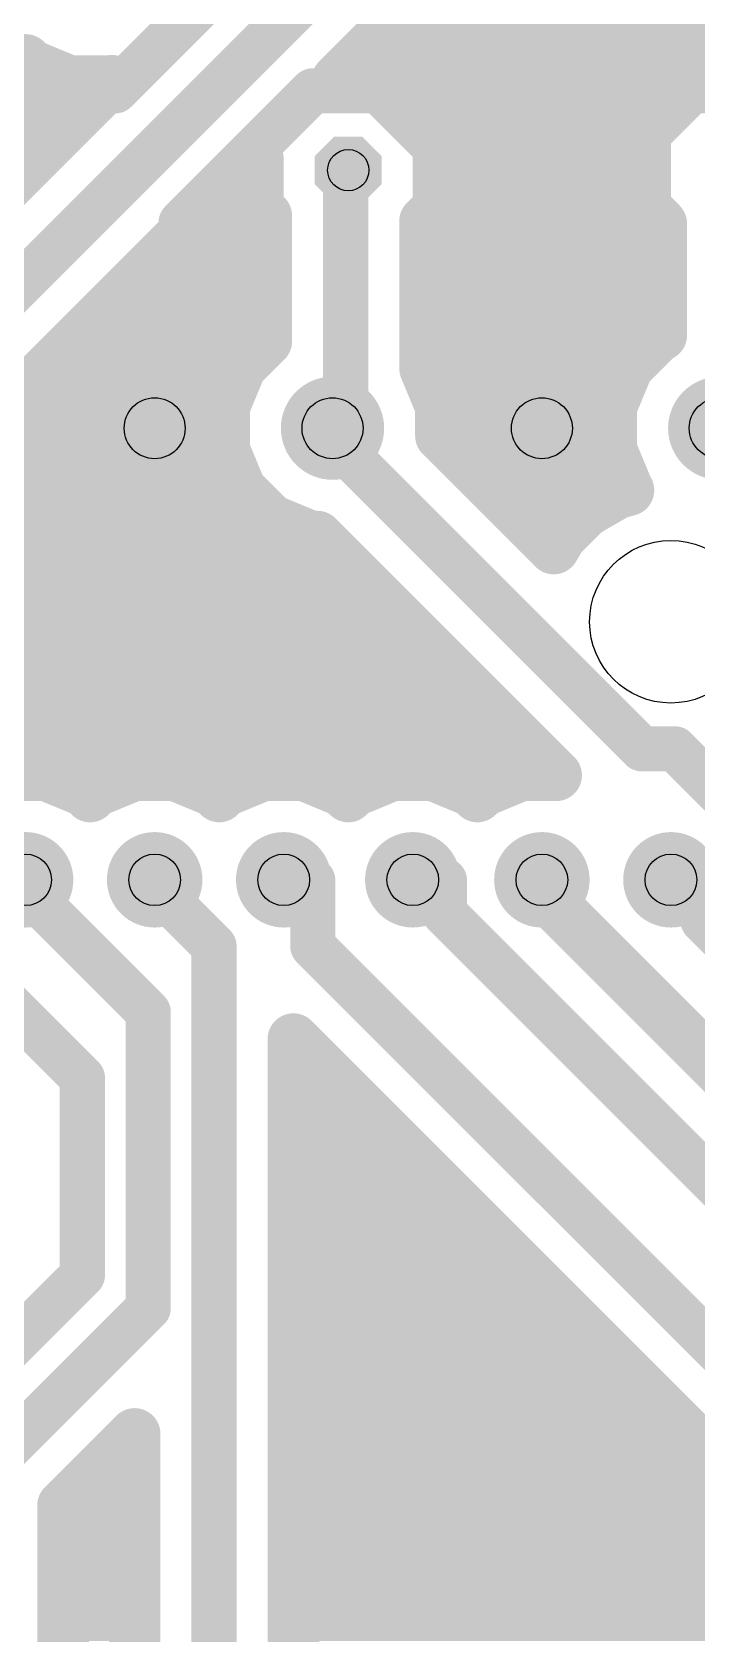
# Model space of a CAD drawing. Extents: x 0 to 108, y 0 to 85.
# Drawn here: x 56.01 to 69.09, y 16.9 to 48.44 of the extents above; entities that cross this region are included whole.
import ezdxf

# ---------------------------------------------------------------- set-up
doc = ezdxf.new("R2010")
doc.units = 0
for name, color, linetype in [('16', 174, 'CONTINUOUS'), ('17', 94, 'CONTINUOUS'), ('20', 178, 'CONTINUOUS'), ('44', 250, 'CONTINUOUS')]:
    doc.layers.add(name, color=color, linetype=linetype)

# ---------------------------------------------------------------- blocks, each defined once
blk = doc.blocks.new('ROUNDP')
at = {"const_width": 0.5}
blk.add_lwpolyline([(0, -0.25, 1), (0, 0.25, 1), (0, -0.25)], format="xyb", dxfattribs=at)
blk = doc.blocks.new('SQUAREP')
blk.add_solid([(-0.5, -0.5), (0.5, -0.5), (-0.5, 0.5), (0.5, 0.5)])
blk = doc.blocks.new('OCTAGONP')
at = {"const_width": 0.5}
blk.add_lwpolyline([(-0.25, -0.1036), (-0.25, 0.1036), (-0.1036, 0.25), (0.1036, 0.25), (0.25, 0.1036), (0.25, -0.1036), (0.1036, -0.25), (-0.1036, -0.25), (-0.25, -0.1036), (-0.25, 0.1036)], dxfattribs=at)

msp = doc.modelspace()

# ---------------------------------------------------------------- linework, layer by layer
at = {"layer": '16'}
for points, const_width in [([(53.7591, 41.4528), (62.1792, 49.8729)], 0.889), ([(60.2361, 49.8729), (57.6453, 47.2821)], 0.889), ([(62.0134, 47.498), (63.5035, 48.988)], 1.016), ([(63.2834, 48.768), (93.0021, 48.768)], 1.016), ([(55.0192, 47.4726), (55.7754, 47.7858)], 1.016), ([(55.6938, 47.752), (56.0662, 47.752)], 1.016), ([(55.7754, 47.7858), (55.88, 47.8904)], 1.016), ([(55.88, 47.8904), (55.9846, 47.7858)], 1.016), ([(55.9846, 47.7858), (56.7408, 47.4726)], 1.016), ([(62.2674, 47.752), (93.0021, 47.752)], 1.016), ([(57.5772, 47.48), (53.1121, 43.0149)], 1.016), ([(56.7408, 47.4726), (57.5592, 47.4726)], 1.016), ([(57.5592, 47.4726), (57.5772, 47.48)], 1.016), ([(62.9665, 47.498), (62.0134, 47.498)], 1.016), ([(64.008, 46.4565), (62.9665, 47.498)], 1.016), ([(69.1135, 47.498), (68.072, 46.4565)], 1.016), ([(70.5865, 47.498), (69.1135, 47.498)], 1.016), ([(57.6453, 47.2821), (53.7591, 47.2821)], 0.889), ([(58.9407, 44.6913), (61.5315, 47.2821)], 0.889), ([(61.5315, 47.2821), (62.8269, 47.2821)], 0.889), ([(62.8269, 47.2821), (65.4177, 44.6913)], 0.889), ([(65.4177, 44.6913), (68.0085, 47.2821)], 0.889), ([(68.0085, 47.2821), (70.5993, 47.2821)], 0.889), ([(47.5378, 46.736), (56.8332, 46.736)], 1.016), ([(63.7285, 46.736), (68.3515, 46.736)], 1.016), ([(64.008, 44.9835), (64.008, 46.4565)], 1.016), ([(68.072, 46.4565), (68.072, 44.9835)], 1.016), ([(55.0834, 40.5679), (60.452, 45.9366)], 1.016), ([(60.452, 45.9366), (60.452, 44.9835)], 1.016), ([(51.8931, 45.72), (55.8172, 45.72)], 1.016), ([(60.2354, 45.72), (60.452, 45.72)], 1.016), ([(62.1792, 45.339), (62.23, 45.72)], 0.889), ([(64.008, 45.72), (68.072, 45.72)], 1.016), ([(62.1792, 40.8051), (62.1792, 45.339)], 0.889), ([(60.452, 44.9835), (60.6171, 44.8184)], 1.016), ([(63.7413, 44.7168), (64.008, 44.9835)], 1.016), ([(68.072, 44.9835), (68.3895, 44.666)], 1.016), ([(58.9407, 40.8051), (58.9407, 44.6913)], 0.889), ([(59.2194, 44.704), (60.6171, 44.704)], 1.016), ([(60.6171, 44.8184), (60.6171, 42.3545)], 1.016), ([(63.7413, 41.8184), (63.7413, 44.7168)], 1.016), ([(63.7413, 44.704), (68.3515, 44.704)], 1.016), ([(65.4177, 44.6913), (65.4177, 40.8051)], 0.889), ([(68.3895, 44.666), (68.3895, 42.4728)], 1.016), ([(58.2034, 43.688), (60.6171, 43.688)], 1.016), ([(63.7413, 43.688), (68.3895, 43.688)], 1.016), ([(57.1874, 42.672), (60.6171, 42.672)], 1.016), ([(63.7413, 42.672), (68.3895, 42.672)], 1.016), ([(68.3314, 42.4488), (67.7312, 41.8486)], 1.016), ([(68.3895, 42.4728), (68.3314, 42.4488)], 1.016), ([(60.6171, 42.3545), (60.1112, 41.8486)], 1.016), ([(60.1112, 41.8486), (59.7864, 41.0644)], 1.016), ([(64.0536, 41.0644), (63.7413, 41.8184)], 1.016), ([(67.7312, 41.8486), (67.4064, 41.0644)], 1.016), ([(56.1714, 41.656), (60.0315, 41.656)], 1.016), ([(63.8085, 41.656), (67.6515, 41.656)], 1.016), ([(59.7864, 41.0644), (59.7864, 40.2156)], 1.016), ([(64.0536, 40.4921), (64.0536, 41.0644)], 1.016), ([(67.4064, 41.0644), (67.4064, 40.2156)], 1.016), ([(55.1554, 40.64), (59.7864, 40.64)], 1.016), ([(58.293, 40.1574), (58.42, 40.64)], 0.889), ([(58.9407, 40.8051), (58.42, 40.64)], 0.889), ([(62.1792, 40.8051), (61.92, 40.64)], 0.889), ([(62.1792, 40.1574), (61.92, 40.64)], 0.889), ([(64.0536, 40.64), (67.4064, 40.64)], 1.016), ([(66.2742, 38.2715), (64.0536, 40.4921)], 1.016), ([(65.4177, 40.8051), (66.04, 40.64)], 0.889), ([(59.7864, 40.2156), (60.1112, 39.4314)], 1.016), ([(67.4064, 40.2156), (67.7312, 39.4314)], 1.016), ([(53.7591, 40.1574), (58.293, 40.1574)], 0.889), ([(62.1792, 40.1574), (68.0085, 34.3281)], 0.889), ([(53.4917, 39.624), (60.0314, 39.624)], 1.016), ([(64.9217, 39.624), (67.6514, 39.624)], 1.016), ([(60.1112, 39.4314), (60.7114, 38.8312)], 1.016), ([(67.531, 39.3624), (66.9114, 39.0046)], 1.016), ([(67.7434, 39.4193), (67.531, 39.3624)], 1.016), ([(67.7312, 39.4314), (67.7434, 39.4193)], 1.016), ([(66.9114, 39.0046), (66.4054, 38.4986)], 1.016), ([(52.4757, 38.608), (61.2503, 38.608)], 1.016), ([(60.7114, 38.8312), (61.4956, 38.5064)], 1.016), ([(65.9377, 38.608), (66.5147, 38.608)], 1.016), ([(61.4956, 38.5064), (61.6211, 38.5064)], 1.016), ([(61.6211, 38.5064), (66.3201, 33.8074)], 1.016), ([(66.4054, 38.4986), (66.2742, 38.2715)], 1.016), ([(51.4597, 37.592), (62.5355, 37.592)], 1.016), ([(50.4437, 36.576), (63.5515, 36.576)], 1.016), ([(52.1471, 35.56), (64.5675, 35.56)], 1.016), ([(52.8762, 34.544), (65.5835, 34.544)], 1.016), ([(68.0085, 34.3281), (68.6562, 34.3281)], 0.889), ([(68.6562, 34.3281), (70.5993, 32.385)], 0.889), ([(56.2892, 33.8074), (55.4708, 33.8074)], 1.016), ([(57.0454, 33.4942), (56.2892, 33.8074)], 1.016), ([(58.0108, 33.8074), (57.2546, 33.4942)], 1.016), ([(58.8292, 33.8074), (58.0108, 33.8074)], 1.016), ([(59.5854, 33.4942), (58.8292, 33.8074)], 1.016), ([(60.5508, 33.8074), (59.7946, 33.4942)], 1.016), ([(61.3692, 33.8074), (60.5508, 33.8074)], 1.016), ([(62.1254, 33.4942), (61.3692, 33.8074)], 1.016), ([(63.0908, 33.8074), (62.3346, 33.4942)], 1.016), ([(63.9092, 33.8074), (63.0908, 33.8074)], 1.016), ([(64.6654, 33.4942), (63.9092, 33.8074)], 1.016), ([(65.6308, 33.8074), (64.8746, 33.4942)], 1.016), ([(66.3201, 33.8074), (65.6308, 33.8074)], 1.016), ([(56.9638, 33.528), (57.3362, 33.528)], 1.016), ([(57.15, 33.3896), (57.0454, 33.4942)], 1.016), ([(57.2546, 33.4942), (57.15, 33.3896)], 1.016), ([(59.5038, 33.528), (59.8762, 33.528)], 1.016), ([(59.69, 33.3896), (59.5854, 33.4942)], 1.016), ([(59.7946, 33.4942), (59.69, 33.3896)], 1.016), ([(62.0438, 33.528), (62.4162, 33.528)], 1.016), ([(62.23, 33.3896), (62.1254, 33.4942)], 1.016), ([(62.3346, 33.4942), (62.23, 33.3896)], 1.016), ([(64.5838, 33.528), (64.9562, 33.528)], 1.016), ([(64.77, 33.3896), (64.6654, 33.4942)], 1.016), ([(64.8746, 33.4942), (64.77, 33.3896)], 1.016), ([(53.1114, 31.7373), (56.9976, 27.8511)], 0.889), ([(55.7022, 31.7373), (55.88, 31.75)], 0.889), ([(55.7022, 31.7373), (58.293, 29.1465)], 0.889), ([(58.293, 31.7373), (58.42, 31.75)], 0.889), ([(58.293, 31.7373), (59.5884, 30.4419)], 0.889), ([(61.5315, 31.7373), (60.96, 31.75)], 0.889), ([(61.5315, 30.4419), (61.5315, 31.7373)], 0.889), ([(64.1223, 31.7373), (63.5, 31.75)], 0.889), ([(64.1223, 31.0896), (64.1223, 31.7373)], 0.889), ([(66.04, 31.496), (66.04, 31.75)], 1.016), ([(69.2658, 31.0642), (68.58, 31.75)], 1.016), ([(77.724, 19.812), (66.04, 31.496)], 1.016), ([(69.2658, 30.982), (69.2658, 31.0642)], 1.016), ([(77.0763, 18.1356), (64.1223, 31.0896)], 0.889), ([(78.6578, 21.59), (69.2658, 30.982)], 1.016), ([(59.5884, 30.4419), (59.5884, 11.0109)], 0.889), ([(78.3717, 13.6017), (61.5315, 30.4419)], 0.889), ([(58.293, 29.1465), (58.293, 23.3172)], 0.889), ([(61.1505, 10.7002), (61.1505, 28.6138)], 1.016), ([(61.1505, 28.6138), (76.1626, 13.6017)], 1.016), ([(61.1505, 28.448), (61.3163, 28.448)], 1.016), ([(56.9976, 27.8511), (56.9976, 23.9649)], 0.889), ([(61.1505, 27.432), (62.3323, 27.432)], 1.016), ([(61.1505, 26.416), (63.3483, 26.416)], 1.016), ([(61.1505, 25.4), (64.3643, 25.4)], 1.016), ([(61.1505, 24.384), (65.3803, 24.384)], 1.016), ([(56.9976, 23.9649), (55.0545, 22.0218)], 0.889), ([(58.293, 23.3172), (55.0545, 20.0787)], 0.889), ([(61.1505, 23.368), (66.3963, 23.368)], 1.016), ([(61.1505, 22.352), (67.4123, 22.352)], 1.016), ([(61.1505, 21.336), (68.4283, 21.336)], 1.016), ([(56.6166, 19.4317), (58.0263, 20.8414)], 1.016), ([(58.0263, 20.8414), (58.0263, 11.6579)], 1.016), ([(57.5049, 20.32), (58.0263, 20.32)], 1.016), ([(61.1505, 20.32), (69.4443, 20.32)], 1.016), ([(56.6166, 10.2482), (56.6166, 19.4317)], 1.016), ([(56.6166, 19.304), (58.0263, 19.304)], 1.016), ([(61.1505, 19.304), (70.4603, 19.304)], 1.016), ([(56.6166, 18.288), (58.0263, 18.288)], 1.016), ([(61.1505, 18.288), (71.4763, 18.288)], 1.016), ([(56.6166, 17.272), (58.0263, 17.272)], 1.016), ([(61.1505, 17.272), (72.4923, 17.272)], 1.016)]:
    msp.add_lwpolyline(points, dxfattribs=dict(at, const_width=const_width))
for points, const_width in [([(63.2834, 49.022, 1), (63.2834, 48.514)], 0.508), ([(56.0596, 48.07, 1), (55.7004, 47.7108)], 0.508), ([(55.8726, 47.5512, 1), (55.6782, 48.0205)], 0.508), ([(56.0596, 47.7108, 1), (55.7004, 48.07)], 0.508), ([(56.0818, 48.0205, 1), (55.8874, 47.5512)], 0.508), ([(56.0662, 47.498, 1), (56.0662, 48.006)], 0.508), ([(62.2674, 48.006, 1), (62.2674, 47.498)], 0.508), ([(55.5958, 47.9654, 1), (55.955, 47.6062)], 0.508), ([(55.805, 47.6062, 1), (56.1642, 47.9654)], 0.508), ([(56.7408, 47.7266, 1), (56.7408, 47.2186)], 0.508), ([(56.6436, 47.2379, 1), (56.838, 47.7073)], 0.508), ([(57.462, 47.7073, 1), (57.6565, 47.2379)], 0.508), ([(57.7568, 47.3004, 1), (57.3976, 47.6596)], 0.508), ([(57.6744, 47.2454, 1), (57.48, 47.7147)], 0.508), ([(57.5592, 47.2186, 1), (57.5592, 47.7266)], 0.508), ([(62.0134, 47.752, 1), (62.0134, 47.244)], 0.508), ([(63.1461, 47.6776, 1), (62.7869, 47.3184)], 0.508), ([(62.9665, 47.244, 1), (62.9665, 47.752)], 0.508), ([(69.1135, 47.752, 1), (69.1135, 47.244)], 0.508), ([(69.2931, 47.3184, 1), (68.9339, 47.6776)], 0.508), ([(57.4881, 47.4393, 1), (57.8025, 47.1249)], 0.4445), ([(57.6453, 47.0598, 1), (57.6453, 47.5044)], 0.4445), ([(61.5315, 47.5044, 1), (61.5315, 47.0598)], 0.4445), ([(61.6887, 47.1249, 1), (61.3743, 47.4393)], 0.4445), ([(61.8338, 47.6776, 1), (62.193, 47.3184)], 0.508), ([(62.9841, 47.4393, 1), (62.6697, 47.1249)], 0.4445), ([(62.8269, 47.0598, 1), (62.8269, 47.5044)], 0.4445), ([(68.0085, 47.5044, 1), (68.0085, 47.0598)], 0.4445), ([(68.1657, 47.1249, 1), (67.8513, 47.4393)], 0.4445), ([(56.8332, 46.482, 1), (56.8332, 46.99)], 0.508), ([(63.7285, 46.99, 1), (63.7285, 46.482)], 0.508), ([(68.3515, 46.482, 1), (68.3515, 46.99)], 0.508), ([(64.262, 46.4565, 1), (63.754, 46.4565)], 0.508), ([(63.8284, 46.2769, 1), (64.1876, 46.6361)], 0.508), ([(68.326, 46.4565, 1), (67.818, 46.4565)], 0.508), ([(67.8924, 46.6361, 1), (68.2516, 46.2769)], 0.508), ([(60.706, 45.9366, 1), (60.198, 45.9366)], 0.508), ([(60.6316, 45.757, 1), (60.2724, 46.1162)], 0.508), ([(55.8172, 45.466, 1), (55.8172, 45.974)], 0.508), ([(60.2354, 45.974, 1), (60.2354, 45.466)], 0.508), ([(60.452, 45.466, 1), (60.452, 45.974)], 0.508), ([(62.4503, 45.6906, 1), (62.0097, 45.7494)], 0.4445), ([(64.008, 45.974, 1), (64.008, 45.466)], 0.508), ([(68.072, 45.466, 1), (68.072, 45.974)], 0.508), ([(62.4015, 45.339, 1), (61.9569, 45.339)], 0.4445), ([(60.6316, 45.1631, 1), (60.2724, 44.8039)], 0.508), ([(61.9589, 45.3684, 1), (62.3995, 45.3096)], 0.4445), ([(64.1876, 44.8039, 1), (63.8284, 45.1631)], 0.508), ([(68.2516, 45.1631, 1), (67.8924, 44.8039)], 0.508), ([(59.163, 44.6913, 1), (58.7184, 44.6913)], 0.4445), ([(59.2194, 44.958, 1), (59.2194, 44.45)], 0.508), ([(60.198, 44.9835, 1), (60.706, 44.9835)], 0.508), ([(60.8711, 44.8184, 1), (60.3631, 44.8184)], 0.508), ([(60.4375, 44.6388, 1), (60.7967, 44.998)], 0.508), ([(60.6171, 44.45, 1), (60.6171, 44.958)], 0.508), ([(63.9953, 44.7168, 1), (63.4873, 44.7168)], 0.508), ([(63.7413, 44.958, 1), (63.7413, 44.45)], 0.508), ([(63.5617, 44.8964, 1), (63.9209, 44.5372)], 0.508), ([(63.754, 44.9835, 1), (64.262, 44.9835)], 0.508), ([(65.6399, 44.6913, 1), (65.1954, 44.6913)], 0.4445), ([(67.818, 44.9835, 1), (68.326, 44.9835)], 0.508), ([(68.6435, 44.666, 1), (68.1355, 44.666)], 0.508), ([(68.2099, 44.4864, 1), (68.5691, 44.8456)], 0.508), ([(68.3515, 44.45, 1), (68.3515, 44.958)], 0.508), ([(58.7835, 44.8485, 1), (59.0979, 44.5341)], 0.4445), ([(65.2605, 44.8485, 1), (65.5749, 44.5341)], 0.4445), ([(65.2605, 44.5341, 1), (65.5749, 44.8485)], 0.4445), ([(58.2034, 43.942, 1), (58.2034, 43.434)], 0.508), ([(60.6171, 43.434, 1), (60.6171, 43.942)], 0.508), ([(63.7413, 43.942, 1), (63.7413, 43.434)], 0.508), ([(68.3895, 43.434, 1), (68.3895, 43.942)], 0.508), ([(57.1874, 42.926, 1), (57.1874, 42.418)], 0.508), ([(60.6171, 42.418, 1), (60.6171, 42.926)], 0.508), ([(63.7413, 42.926, 1), (63.7413, 42.418)], 0.508), ([(68.2342, 42.6834, 1), (68.4286, 42.2141)], 0.508), ([(68.511, 42.2692, 1), (68.1518, 42.6284)], 0.508), ([(68.4867, 42.2382, 1), (68.2923, 42.7075)], 0.508), ([(68.3895, 42.418, 1), (68.3895, 42.926)], 0.508), ([(60.3631, 42.3545, 1), (60.8711, 42.3545)], 0.508), ([(60.7967, 42.1749, 1), (60.4375, 42.5341)], 0.508), ([(68.1355, 42.4728, 1), (68.6435, 42.4728)], 0.508), ([(59.9316, 42.0282, 1), (60.2908, 41.669)], 0.508), ([(60.3459, 41.7514, 1), (59.8766, 41.9458)], 0.508), ([(63.976, 41.9156, 1), (63.5066, 41.7212)], 0.508), ([(67.5516, 42.0282, 1), (67.9108, 41.669)], 0.508), ([(67.9659, 41.7514, 1), (67.4966, 41.9458)], 0.508), ([(56.1714, 41.91, 1), (56.1714, 41.402)], 0.508), ([(60.0315, 41.402, 1), (60.0315, 41.91)], 0.508), ([(63.4873, 41.8184, 1), (63.9953, 41.8184)], 0.508), ([(63.8085, 41.91, 1), (63.8085, 41.402)], 0.508), ([(67.6515, 41.402, 1), (67.6515, 41.91)], 0.508), ([(60.0404, 41.0644, 1), (59.5324, 41.0644)], 0.508), ([(59.5517, 41.1616, 1), (60.0211, 40.9672)], 0.508), ([(64.3076, 41.0644, 1), (63.7996, 41.0644)], 0.508), ([(63.8189, 40.9672, 1), (64.2883, 41.1616)], 0.508), ([(67.6604, 41.0644, 1), (67.1524, 41.0644)], 0.508), ([(67.1717, 41.1616, 1), (67.6411, 40.9672)], 0.508), ([(58.3528, 40.8519, 1), (58.4872, 40.4281)], 0.4445), ([(58.6349, 40.5834, 1), (58.2051, 40.6966)], 0.4445), ([(58.7184, 40.8051, 1), (59.163, 40.8051)], 0.4445), ([(59.0079, 40.5932, 1), (58.8735, 41.017)], 0.4445), ([(59.7864, 40.386, 1), (59.7864, 40.894)], 0.508), ([(62.1158, 40.7452, 1), (61.7242, 40.5348)], 0.4445), ([(61.8006, 40.8275, 1), (62.0394, 40.4525)], 0.4445), ([(61.9569, 40.8051, 1), (62.4015, 40.8051)], 0.4445), ([(62.2986, 40.6176, 1), (62.0598, 40.9926)], 0.4445), ([(64.0536, 40.894, 1), (64.0536, 40.386)], 0.508), ([(64.2332, 40.6717, 1), (63.874, 40.3125)], 0.508), ([(65.4747, 41.0199, 1), (65.3607, 40.5903)], 0.4445), ([(65.1954, 40.8051, 1), (65.6399, 40.8051)], 0.4445), ([(65.983, 40.4252, 1), (66.097, 40.8548)], 0.4445), ([(67.4064, 40.386, 1), (67.4064, 40.894)], 0.508), ([(60.0211, 40.3128, 1), (59.5517, 40.1184)], 0.508), ([(63.7996, 40.4921, 1), (64.3076, 40.4921)], 0.508), ([(67.6411, 40.3128, 1), (67.1717, 40.1184)], 0.508), ([(58.0781, 40.214, 1), (58.5079, 40.1008)], 0.4445), ([(58.293, 39.9352, 1), (58.293, 40.3797)], 0.4445), ([(59.5324, 40.2156, 1), (60.0404, 40.2156)], 0.508), ([(62.3364, 40.3146, 1), (62.022, 40.0002)], 0.4445), ([(61.9834, 40.0522, 1), (62.375, 40.2626)], 0.4445), ([(67.1524, 40.2156, 1), (67.6604, 40.2156)], 0.508), ([(60.0314, 39.37, 1), (60.0314, 39.878)], 0.508), ([(64.9217, 39.878, 1), (64.9217, 39.37)], 0.508), ([(67.6514, 39.37, 1), (67.6514, 39.878)], 0.508), ([(60.2908, 39.611, 1), (59.9316, 39.2518)], 0.508), ([(59.8766, 39.3342, 1), (60.3459, 39.5286)], 0.508), ([(67.4653, 39.6077, 1), (67.5968, 39.1171)], 0.508), ([(67.658, 39.1424, 1), (67.404, 39.5824)], 0.508), ([(67.9108, 39.611, 1), (67.5516, 39.2518)], 0.508), ([(67.4966, 39.3342, 1), (67.9659, 39.5286)], 0.508), ([(67.5638, 39.2397, 1), (67.9229, 39.5989)], 0.508), ([(67.8091, 39.1739, 1), (67.6776, 39.6646)], 0.508), ([(66.7844, 39.2246, 1), (67.0384, 38.7846)], 0.508), ([(67.091, 38.825, 1), (66.7317, 39.1842)], 0.508), ([(60.8086, 39.0659, 1), (60.6142, 38.5966)], 0.508), ([(60.5318, 38.6516, 1), (60.891, 39.0108)], 0.508), ([(61.2503, 38.354, 1), (61.2503, 38.862)], 0.508), ([(65.9377, 38.862, 1), (65.9377, 38.354)], 0.508), ([(66.5147, 38.354, 1), (66.5147, 38.862)], 0.508), ([(61.4956, 38.7604, 1), (61.4956, 38.2524)], 0.508), ([(61.8007, 38.686, 1), (61.4415, 38.3268)], 0.508), ([(61.3984, 38.2717, 1), (61.5928, 38.7411)], 0.508), ([(61.6211, 38.2524, 1), (61.6211, 38.7604)], 0.508), ([(66.2258, 38.6782, 1), (66.585, 38.319)], 0.508), ([(66.6253, 38.3716, 1), (66.1854, 38.6256)], 0.508), ([(66.0543, 38.3985, 1), (66.4942, 38.1445)], 0.508), ([(66.0946, 38.0919, 1), (66.4538, 38.4511)], 0.508), ([(62.5355, 37.338, 1), (62.5355, 37.846)], 0.508), ([(63.5515, 36.322, 1), (63.5515, 36.83)], 0.508), ([(64.5675, 35.306, 1), (64.5675, 35.814)], 0.508), ([(65.5835, 34.29, 1), (65.5835, 34.798)], 0.508), ([(68.0085, 34.5504, 1), (68.0085, 34.1058)], 0.4445), ([(67.8513, 34.1709, 1), (68.1657, 34.4853)], 0.4445), ([(68.8134, 34.4853, 1), (68.499, 34.1709)], 0.4445), ([(68.6562, 34.1058, 1), (68.6562, 34.5504)], 0.4445), ([(56.3864, 34.0421, 1), (56.192, 33.5727)], 0.508), ([(56.2892, 33.5534, 1), (56.2892, 34.0614)], 0.508), ([(58.0108, 34.0614, 1), (58.0108, 33.5534)], 0.508), ([(58.108, 33.5727, 1), (57.9136, 34.0421)], 0.508), ([(58.9264, 34.0421, 1), (58.732, 33.5727)], 0.508), ([(58.8292, 33.5534, 1), (58.8292, 34.0614)], 0.508), ([(60.5508, 34.0614, 1), (60.5508, 33.5534)], 0.508), ([(60.648, 33.5727, 1), (60.4536, 34.0421)], 0.508), ([(61.4664, 34.0421, 1), (61.272, 33.5727)], 0.508), ([(61.3692, 33.5534, 1), (61.3692, 34.0614)], 0.508), ([(63.0908, 34.0614, 1), (63.0908, 33.5534)], 0.508), ([(63.188, 33.5727, 1), (62.9936, 34.0421)], 0.508), ([(64.0064, 34.0421, 1), (63.812, 33.5727)], 0.508), ([(63.9092, 33.5534, 1), (63.9092, 34.0614)], 0.508), ([(65.6308, 34.0614, 1), (65.6308, 33.5534)], 0.508), ([(65.728, 33.5727, 1), (65.5336, 34.0421)], 0.508), ([(66.1405, 33.6278, 1), (66.4997, 33.987)], 0.508), ([(66.3201, 33.5534, 1), (66.3201, 34.0614)], 0.508), ([(56.9638, 33.782, 1), (56.9638, 33.274)], 0.508), ([(57.225, 33.6738, 1), (56.8658, 33.3146)], 0.508), ([(56.9704, 33.5692, 1), (57.3296, 33.21)], 0.508), ([(56.9482, 33.2595, 1), (57.1426, 33.7288)], 0.508), ([(56.9704, 33.21, 1), (57.3296, 33.5692)], 0.508), ([(57.1574, 33.7288, 1), (57.3518, 33.2595)], 0.508), ([(57.4342, 33.3146, 1), (57.075, 33.6738)], 0.508), ([(57.3362, 33.274, 1), (57.3362, 33.782)], 0.508), ([(59.5038, 33.782, 1), (59.5038, 33.274)], 0.508), ([(59.765, 33.6738, 1), (59.4058, 33.3146)], 0.508), ([(59.5104, 33.5692, 1), (59.8696, 33.21)], 0.508), ([(59.4882, 33.2595, 1), (59.6826, 33.7288)], 0.508), ([(59.5104, 33.21, 1), (59.8696, 33.5692)], 0.508), ([(59.6974, 33.7288, 1), (59.8918, 33.2595)], 0.508), ([(59.9742, 33.3146, 1), (59.615, 33.6738)], 0.508), ([(59.8762, 33.274, 1), (59.8762, 33.782)], 0.508), ([(62.0438, 33.782, 1), (62.0438, 33.274)], 0.508), ([(62.305, 33.6738, 1), (61.9458, 33.3146)], 0.508), ([(62.0504, 33.5692, 1), (62.4096, 33.21)], 0.508), ([(62.0282, 33.2595, 1), (62.2226, 33.7288)], 0.508), ([(62.0504, 33.21, 1), (62.4096, 33.5692)], 0.508), ([(62.2374, 33.7288, 1), (62.4318, 33.2595)], 0.508), ([(62.5142, 33.3146, 1), (62.155, 33.6738)], 0.508), ([(62.4162, 33.274, 1), (62.4162, 33.782)], 0.508), ([(64.5838, 33.782, 1), (64.5838, 33.274)], 0.508), ([(64.845, 33.6738, 1), (64.4858, 33.3146)], 0.508), ([(64.5904, 33.5692, 1), (64.9496, 33.21)], 0.508), ([(64.5682, 33.2595, 1), (64.7626, 33.7288)], 0.508), ([(64.5904, 33.21, 1), (64.9496, 33.5692)], 0.508), ([(64.7774, 33.7288, 1), (64.9718, 33.2595)], 0.508), ([(65.0542, 33.3146, 1), (64.695, 33.6738)], 0.508), ([(64.9562, 33.274, 1), (64.9562, 33.782)], 0.508), ([(55.8594, 31.8945, 1), (55.545, 31.5801)], 0.4445), ([(55.8958, 31.5283, 1), (55.8642, 31.9717)], 0.4445), ([(58.4502, 31.8945, 1), (58.1358, 31.5801)], 0.4445), ([(58.2709, 31.9584, 1), (58.3151, 31.5162)], 0.4445), ([(58.4421, 31.5289, 1), (58.3979, 31.9711)], 0.4445), ([(60.9649, 31.9722, 1), (60.9551, 31.5278)], 0.4445), ([(61.7538, 31.7373, 1), (61.3092, 31.7373)], 0.4445), ([(61.5266, 31.5151, 1), (61.5364, 31.9595)], 0.4445), ([(63.5045, 31.9722, 1), (63.4955, 31.5278)], 0.4445), ([(64.3446, 31.7373, 1), (63.9001, 31.7373)], 0.4445), ([(64.1178, 31.5151, 1), (64.1268, 31.9595)], 0.4445), ([(66.294, 31.75, 1), (65.786, 31.75)], 0.508), ([(68.7596, 31.9296, 1), (68.4004, 31.5704)], 0.508), ([(66.2196, 31.6756, 1), (65.8604, 31.3164)], 0.508), ([(65.786, 31.496, 1), (66.294, 31.496)], 0.508), ([(69.5198, 31.0642, 1), (69.0118, 31.0642)], 0.508), ([(64.2795, 31.2468, 1), (63.9651, 30.9324)], 0.4445), ([(63.9001, 31.0896, 1), (64.3446, 31.0896)], 0.4445), ([(69.4454, 31.1616, 1), (69.0862, 30.8024)], 0.508), ([(69.0118, 30.982, 1), (69.5198, 30.982)], 0.508), ([(69.0862, 30.8846, 1), (69.4454, 31.2438)], 0.508), ([(59.8107, 30.4419, 1), (59.3661, 30.4419)], 0.4445), ([(59.4312, 30.2847, 1), (59.7456, 30.5991)], 0.4445), ([(61.6887, 30.5991, 1), (61.3743, 30.2847)], 0.4445), ([(61.3092, 30.4419, 1), (61.7538, 30.4419)], 0.4445), ([(58.5153, 29.1465, 1), (58.0707, 29.1465)], 0.4445), ([(58.1358, 28.9893, 1), (58.4502, 29.3037)], 0.4445), ([(61.4045, 28.6138, 1), (60.8965, 28.6138)], 0.508), ([(61.3301, 28.7934, 1), (60.9709, 28.4342)], 0.508), ([(61.1505, 28.702, 1), (61.1505, 28.194)], 0.508), ([(61.3163, 28.194, 1), (61.3163, 28.702)], 0.508), ([(57.2199, 27.8511, 1), (56.7754, 27.8511)], 0.4445), ([(56.8404, 27.6939, 1), (57.1548, 28.0083)], 0.4445), ([(61.1505, 27.686, 1), (61.1505, 27.178)], 0.508), ([(62.3323, 27.178, 1), (62.3323, 27.686)], 0.508), ([(61.1505, 26.67, 1), (61.1505, 26.162)], 0.508), ([(63.3483, 26.162, 1), (63.3483, 26.67)], 0.508), ([(61.1505, 25.654, 1), (61.1505, 25.146)], 0.508), ([(64.3643, 25.146, 1), (64.3643, 25.654)], 0.508), ([(61.1505, 24.638, 1), (61.1505, 24.13)], 0.508), ([(65.3803, 24.13, 1), (65.3803, 24.638)], 0.508), ([(57.1548, 23.8077, 1), (56.8404, 24.1221)], 0.4445), ([(56.7754, 23.9649, 1), (57.2199, 23.9649)], 0.4445), ([(58.4502, 23.16, 1), (58.1358, 23.4744)], 0.4445), ([(61.1505, 23.622, 1), (61.1505, 23.114)], 0.508), ([(66.3963, 23.114, 1), (66.3963, 23.622)], 0.508), ([(58.0707, 23.3172, 1), (58.5153, 23.3172)], 0.4445), ([(61.1505, 22.606, 1), (61.1505, 22.098)], 0.508), ([(67.4123, 22.098, 1), (67.4123, 22.606)], 0.508), ([(61.1505, 21.59, 1), (61.1505, 21.082)], 0.508), ([(68.4283, 21.082, 1), (68.4283, 21.59)], 0.508), ([(58.2803, 20.8414, 1), (57.7723, 20.8414)], 0.508), ([(58.2059, 20.6618, 1), (57.8467, 21.021)], 0.508), ([(57.5049, 20.574, 1), (57.5049, 20.066)], 0.508), ([(58.0263, 20.066, 1), (58.0263, 20.574)], 0.508), ([(61.1505, 20.574, 1), (61.1505, 20.066)], 0.508), ([(56.8706, 19.4317, 1), (56.3626, 19.4317)], 0.508), ([(56.437, 19.6113, 1), (56.7962, 19.2521)], 0.508), ([(56.6166, 19.558, 1), (56.6166, 19.05)], 0.508), ([(58.0263, 19.05, 1), (58.0263, 19.558)], 0.508), ([(61.1505, 19.558, 1), (61.1505, 19.05)], 0.508), ([(56.6166, 18.542, 1), (56.6166, 18.034)], 0.508), ([(58.0263, 18.034, 1), (58.0263, 18.542)], 0.508), ([(61.1505, 18.542, 1), (61.1505, 18.034)], 0.508), ([(56.6166, 17.526, 1), (56.6166, 17.018)], 0.508), ([(58.0263, 17.018, 1), (58.0263, 17.526)], 0.508), ([(61.1505, 17.526, 1), (61.1505, 17.018)], 0.508)]:
    msp.add_lwpolyline(points, format="xyb", dxfattribs=dict(at, const_width=const_width))
at = {"layer": '20'}
msp.add_circle((68.58, 36.83), 1.6, dxfattribs=at)
at = {"layer": '44'}
for centre, radius in [((62.23, 45.72), 0.4064), ((58.42, 40.64), 0.6), ((61.92, 40.64), 0.6), ((66.04, 40.64), 0.6), ((69.54, 40.64), 0.6), ((55.88, 31.75), 0.508), ((58.42, 31.75), 0.508), ((60.96, 31.75), 0.508), ((63.5, 31.75), 0.508), ((66.04, 31.75), 0.508), ((68.58, 31.75), 0.508)]:
    msp.add_circle(centre, radius, dxfattribs=at)

# ---------------------------------------------------------------- block references
at = {"layer": '17'}
for name, p, xscale, yscale, rotation in [('OCTAGONP', (62.23, 45.72), 1.3208, 1.3208, 270), ('ROUNDP', (55.88, 31.75), 1.8796, 1.8796, 90), ('ROUNDP', (58.42, 31.75), 1.8796, 1.8796, 90), ('ROUNDP', (60.96, 31.75), 1.8796, 1.8796, 90), ('ROUNDP', (63.5, 31.75), 1.8796, 1.8796, 90), ('ROUNDP', (66.04, 31.75), 1.8796, 1.8796, 90), ('ROUNDP', (68.58, 31.75), 1.8796, 1.8796, 90)]:
    msp.add_blockref(name, p, dxfattribs=dict(at, xscale=xscale, yscale=yscale, rotation=rotation))
at = {"layer": '17', "xscale": 2.032, "yscale": 2.032}
for name, p in [('SQUAREP', (58.42, 40.64)), ('ROUNDP', (61.92, 40.64)), ('SQUAREP', (66.04, 40.64)), ('ROUNDP', (69.54, 40.64))]:
    msp.add_blockref(name, p, dxfattribs=at)

doc.saveas('drawing.dxf')
